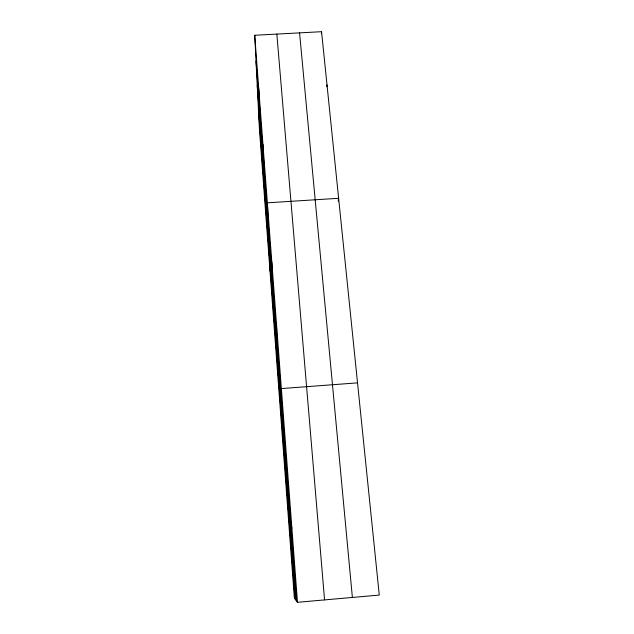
<?xml version="1.0" encoding="UTF-8"?>
<svg xmlns="http://www.w3.org/2000/svg" width="634" height="634" viewBox="0 0 634 634"><rect width="100%" height="100%" fill="white"/><g stroke="black" fill="none" stroke-linecap="round" stroke-linejoin="round"><path stroke-width="0.95" d="M286.235 463.264L286.481 456.417M321.422 33.626L321.557 31.7L254.725 35.266L259.385 128.559L294.35 597.949L297.481 602.3L379.275 595.072L321.557 31.7M326.835 86.771L327.009 84.853M338.199 201.176L338.627 198.291L267.358 202.825L270.005 271.035M291.291 530.571L291.846 527.575M357.536 382.857L281.369 388.579L281.488 425.232M299.565 32.873L352.377 597.45M276.844 34.085L324.568 599.907M254.725 35.266L297.481 602.3M256.017 61.165L296.593 601.056M257.238 85.527L295.769 599.915M258.379 108.343L295.008 598.861M258.751 88.712L259.885 112.559M262.959 144.52L263.902 166.1M271.82 261.985L272.343 278.429M276.487 323.839L276.773 337.383"/></g></svg>
